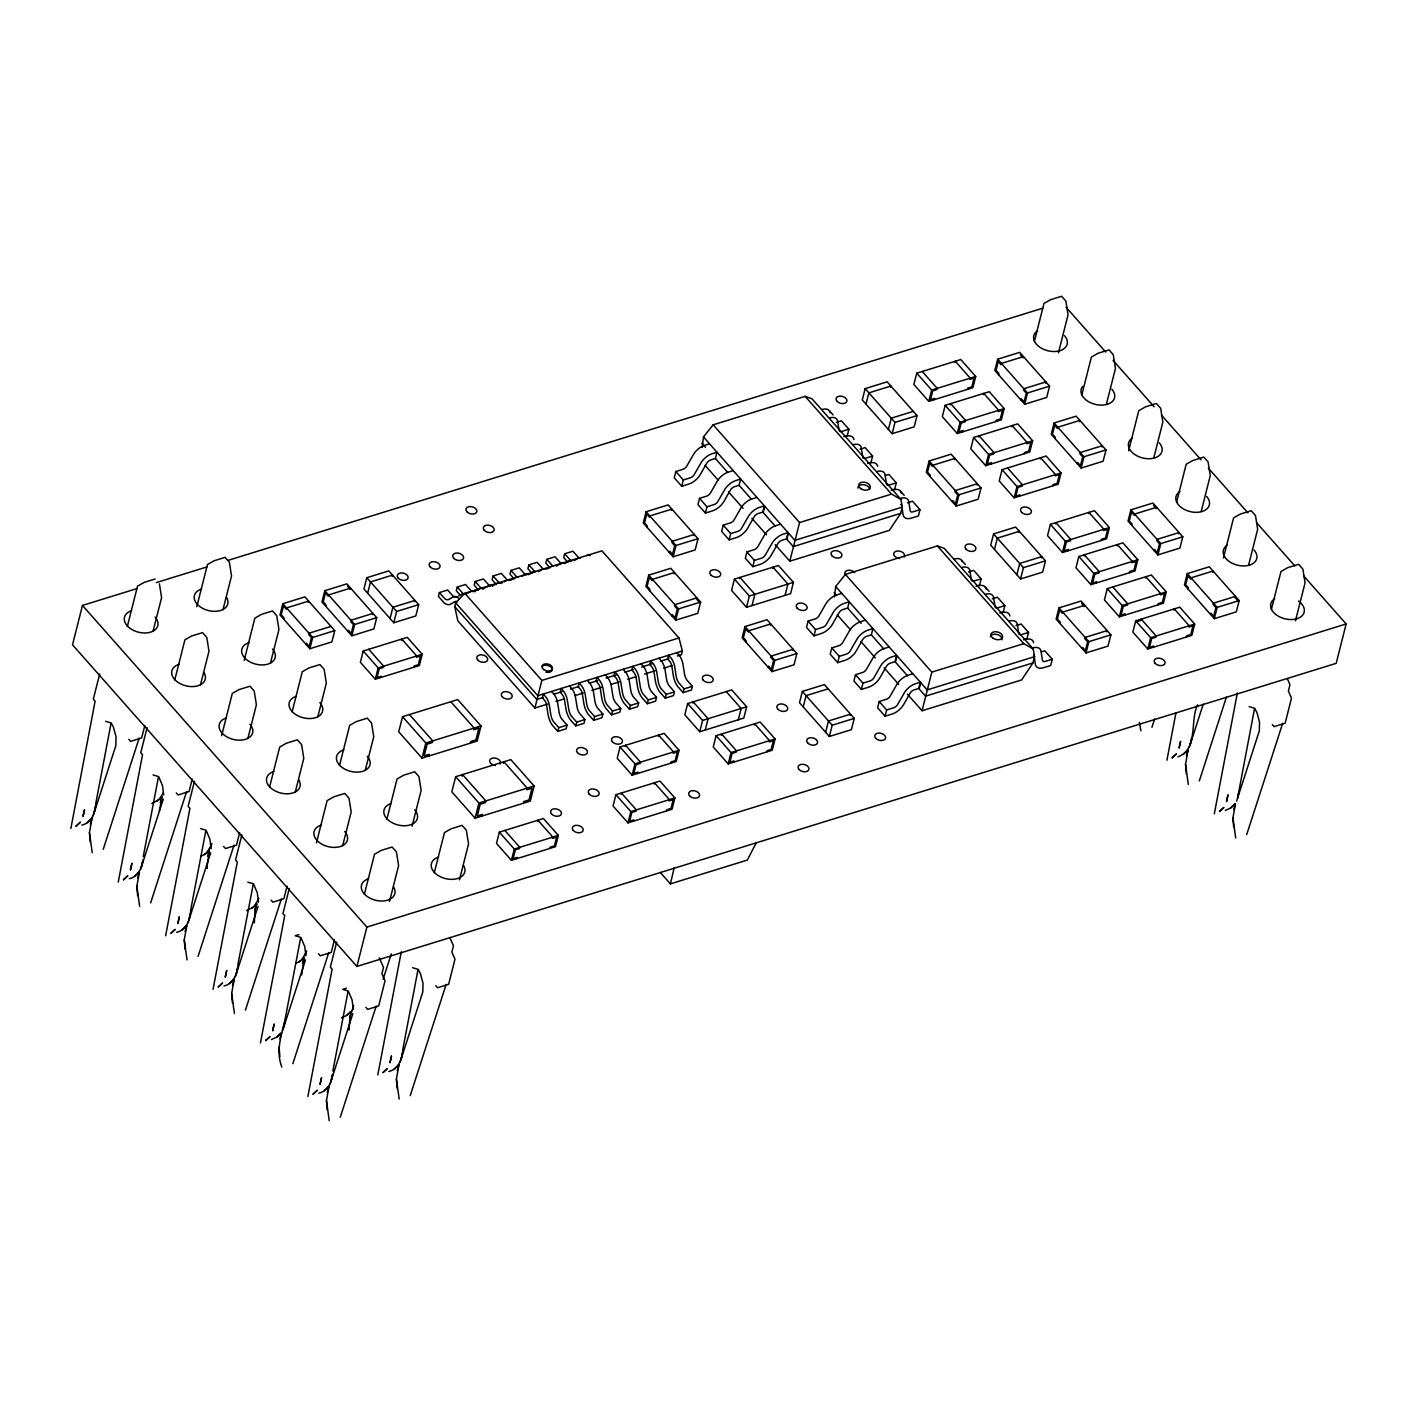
<?xml version="1.0" encoding="UTF-8"?>
<svg xmlns="http://www.w3.org/2000/svg" width="1417" height="1417" viewBox="0 0 1417 1417"><rect width="100%" height="100%" fill="white"/><g stroke="black" fill="none" stroke-linecap="round" stroke-linejoin="round"><path stroke-width="1.5" d="M92.229 852.697L89.448 832.665L92.016 818.264L90.281 824.322M81.867 825.101C91.875 822.87 95.4 812.083 95.86 802.996L110.898 724.069M139.628 906.295L136.864 886.263L139.433 871.88L137.679 877.938M159.412 811.002L161.981 796.62L160.227 802.677M187.026 959.911L184.263 939.878L186.831 925.478L185.078 931.536M176.664 932.315C186.69 930.083 190.197 919.296 190.657 910.21L205.713 831.265M206.917 867.682L209.379 850.218L207.626 856.275M234.425 1013.509L231.662 993.476L234.23 979.094L232.494 985.152M224.063 985.931C234.088 983.681 237.595 972.912 238.056 963.808L253.112 884.881M255.025 909.891L256.778 903.833L255.025 909.891L254.369 922.821M281.824 1067.125C275.359 1050.245 281.965 1033.755 285.455 1017.424L300.51 938.479M302.441 963.489L304.177 957.431L301.715 974.896M329.24 1120.723L326.459 1100.69L329.027 1086.308L327.292 1092.365M349.167 1030.035L349.84 1017.105L353.665 1005.556M399.187 1099.078L396.406 1079.046L398.974 1064.645L397.238 1070.703M388.825 1071.482C398.832 1069.25 402.339 1058.464 402.818 1049.377L417.856 970.45M1188.296 784.38L1185.533 764.348L1188.101 749.965L1186.348 756.023M1177.934 756.802C1198.516 749.575 1189.819 719.783 1197.631 704.816M1235.695 837.996L1232.932 817.963L1235.5 803.563L1233.764 809.621M1238.989 791.66L1237.572 798.09L1254.382 709.368M70.85 828.52L95.116 701.149L93.327 699.13L99.686 674.049M118.249 882.118L142.532 754.765L140.744 752.746L147.085 727.665M143.259 856.612L158.297 777.667M165.647 935.734L189.931 808.363L188.142 806.344L194.483 781.263M213.046 989.332L237.33 861.979L235.541 859.96L241.882 834.879M260.462 1042.947L284.728 915.577L282.939 913.558L289.281 888.477M307.861 1096.545L332.127 969.193L330.338 967.156L336.679 942.092M332.871 1071.022L347.909 992.095M377.808 1074.901L401.259 951.852M1166.917 760.203L1175.968 712.716M1214.316 813.819L1237.36 692.931M94.107 812.791L95.524 806.362M141.505 866.389L142.922 859.96C142.001 868.054 137.998 876.786 129.266 878.717M188.904 919.987L190.321 913.575M236.302 973.603L237.719 967.173M283.719 1027.201L285.136 1020.789M331.117 1080.817L332.534 1074.387C331.613 1082.482 327.593 1091.214 318.878 1093.145M401.064 1059.172L402.481 1052.742M1190.174 744.474L1191.591 738.044M534.882 708.004L541.861 680.426L464.794 593.28L455.689 602.845L454.733 606.618L457.815 620.859L534.882 708.004L547.529 704.09M756.164 842.956L747.308 860.084L670.4 883.871L674.262 867.505M713.158 424.817L805.122 396.353L811.994 398.779L900.911 499.351L902.292 507.091L900.698 513.361L889.362 530.365L789.8 561.185L799.578 522.554L713.158 424.817L703.452 436.914L702.23 447.311M845.418 574.399L937.381 545.935L944.253 548.344L1033.17 648.915L1034.552 656.656L1032.958 662.926L1021.622 679.947L922.06 710.749L931.837 672.119L845.418 574.399L835.693 586.496L834.471 596.876M137.343 588.462L82.469 605.449L72.515 644.806L356.907 966.447L1336.196 663.333L1346.15 623.958L1303.64 575.887M127.371 626.314L137.502 586.213L144.127 582.422L155.144 579.004M153.036 631.344L161.591 597.584L159.395 583.822M144.853 725.398L141.665 737.938L130.665 741.339L128.858 739.32M174.769 679.912L184.901 639.829L191.543 636.02L202.56 632.62L206.793 637.42L208.99 651.182L200.452 684.942M196.786 606.759L207.449 564.568L214.091 560.778L225.09 557.359L229.341 562.159L231.538 575.922L223 609.682M192.251 778.996L189.081 791.536L178.064 794.955L176.275 792.918M221.637 735.636L232.317 693.427L238.942 689.636L249.959 686.218L254.21 691.035L256.388 704.798L247.851 738.558M244.185 660.375L254.865 618.166L261.49 614.376L272.507 610.975L276.758 615.775L278.936 629.538L270.399 663.298M282.851 603.695L279.999 614.978L309.845 648.738L331.879 641.919L334.731 630.636L304.885 596.876L282.851 603.695L312.714 637.455L309.845 648.738M283.719 619.194L284.038 617.936L281.239 614.783L283.471 605.998L286.269 609.168L286.588 607.911L308.605 601.091L308.286 602.349M239.65 832.611L236.48 845.152L225.462 848.553L223.673 846.534M269.567 787.126L279.716 747.042L286.34 743.234L297.357 739.833L301.608 744.633L303.787 758.396L295.25 792.156M306.125 644.522L306.444 643.265L309.243 646.435L311.457 637.65L308.658 634.497L308.977 633.24L331.011 626.42M292.115 711.865L302.264 671.782L308.888 667.974L319.905 664.573L324.156 669.373L326.335 683.136L317.798 716.896M324.812 590.694L321.96 601.977L351.823 635.755L373.858 628.935L376.709 617.653L346.846 583.875L324.812 590.694L354.675 624.472L351.823 635.755M325.697 606.21L326.016 604.953L323.218 601.782L325.432 593.014L328.23 596.167L328.549 594.927L350.584 588.108L350.265 589.348L347.466 586.195M348.086 631.539L348.405 630.282L351.203 633.434L353.418 624.667L350.619 621.496L350.938 620.239L372.972 613.419L372.653 614.677M287.049 886.21L283.878 898.75L272.861 902.168L271.072 900.132M366.79 577.711L363.939 588.994L393.784 622.754L415.819 615.934L418.67 604.652L388.825 570.892L366.79 577.711L396.636 611.471L393.784 622.754M367.658 593.209L370.51 581.926L392.544 575.107L392.226 576.365M363.23 651.005L360.379 662.288L375.31 679.186L419.379 665.547L422.231 654.264L407.299 637.367L363.23 651.005L378.162 667.903L375.31 679.186M316.434 842.849L327.114 800.64L333.739 796.85L344.756 793.431L349.007 798.249L351.186 812.012L342.648 845.772M339.513 765.481L349.662 725.38L356.287 721.59L367.304 718.171L371.555 722.989L373.734 736.751L365.196 770.511M390.065 618.538L392.916 607.255L414.951 600.436L414.632 601.694M380.819 677.468L381.138 676.228L377.011 677.503L379.225 668.718L383.352 667.442L383.67 666.185L368.739 649.305M401.472 640.325L401.79 639.085L416.722 655.965L416.403 657.222L420.53 655.929L418.316 664.715L414.189 665.99L413.87 667.248M334.447 939.825L331.277 952.366L320.26 955.767L318.471 953.747M402.552 716.683L398.726 731.792L422.018 758.13L477.192 741.056L481.018 725.929L457.744 699.591L402.552 716.683L425.844 743.022L422.018 758.13M457.142 596.823L456.788 597.018A9.6 5.03 72.8 0 1 453.139 596.203L447.613 590.021L439.359 592.589L438.402 596.344L443.999 602.668A14.684 7.705 72.8 0 0 450.641 604.138L454.946 601.605A6.323 3.312 72.8 0 1 456.894 601.623M364.364 894.34L374.513 854.238L381.138 850.448L392.155 847.047L396.406 851.847L398.584 865.61L389.516 901.478M386.912 819.079L397.061 778.996L403.686 775.188L414.703 771.787L418.954 776.587L421.132 790.349L412.064 826.217M356.907 966.447L366.879 927.09L82.469 605.449M472.941 591.615A9.6 5.03 72.8 0 1 471.046 590.676L465.52 584.477L457.266 587.045L456.309 590.8L460.507 595.547M428.908 756.005L429.333 754.322L424.161 755.916L427.137 744.155L432.309 742.561L432.734 740.878L409.442 714.54M490.477 585.965A9.6 5.03 72.8 0 1 488.936 585.132L483.427 578.951L475.156 581.501L474.199 585.256L478.397 590.003M507.995 580.279A9.6 5.03 72.8 0 1 506.843 579.588L501.317 573.407L493.063 575.957L492.106 579.712L496.304 584.477M455.654 776.711L451.828 791.837L475.102 818.176L530.295 801.101L534.12 785.974L510.828 759.636L455.654 776.711L478.928 803.049L475.102 818.176M434.31 872.695L444.46 832.594L451.084 828.803L462.101 825.385L466.352 830.203L468.549 843.965L459.462 879.833M526.274 574.877A9.6 5.03 72.8 0 1 524.751 574.044L519.224 567.863L510.952 570.413L510.014 574.186L514.212 578.933M462.119 776.268L462.544 774.585L485.836 800.924L485.411 802.607L480.239 804.201L477.263 815.962L482.435 814.368L482.01 816.05M470.302 743.181L470.727 741.516L475.899 739.904L478.875 728.143L473.703 729.755L474.128 728.072L450.836 701.734M543.402 569.014A9.6 5.03 72.8 0 1 542.64 568.5L537.114 562.319L528.86 564.887L527.903 568.642L532.101 573.389M561.699 563.647A9.6 5.03 72.8 0 1 560.547 562.956L555.021 556.775L546.767 559.343L545.811 563.098L550.009 567.845M503.513 763.444L503.938 761.779L527.213 788.118L526.787 789.8L531.977 788.189L529.002 799.95L523.812 801.561L523.387 803.226M580.35 558.369A9.6 5.03 72.8 0 1 578.437 557.43L572.929 551.248L564.657 553.799L563.7 557.554L567.898 562.301M499.351 832.151L496.499 843.434L511.431 860.332L555.482 846.693L558.351 835.392L543.419 818.512L499.351 832.151L514.282 849.031L511.431 860.332M516.939 858.613L517.258 857.374L513.113 858.649L515.345 849.863L519.472 848.588L519.791 847.331L504.859 830.451M557.837 731.42L558.794 727.647L553.303 721.377A9.6 5.03 72.8 0 1 550.947 715.39L549.282 704.904A11.407 5.987 72.8 0 0 545.687 696.721L543.313 694.011L542.357 697.766L544.217 699.874A6.323 3.312 72.8 0 1 546.59 705.241L547.989 714.203A14.684 7.705 72.8 0 0 552.24 725.079L557.837 731.42L566.109 728.852L567.048 725.097L561.557 718.809A9.6 5.03 72.8 0 1 559.219 712.84L557.554 702.336A11.407 5.987 72.8 0 0 553.941 694.171L551.567 691.461M537.592 821.47L537.911 820.23L552.843 837.11L552.524 838.368L556.651 837.075L554.437 845.86L550.292 847.136L549.973 848.393M575.745 725.876L576.701 722.121L571.193 715.833A9.6 5.03 72.8 0 1 568.855 709.846L567.19 699.36A11.407 5.987 72.8 0 0 563.576 691.195L561.203 688.467L560.246 692.24L562.124 694.348A6.323 3.312 72.8 0 1 564.497 699.715L565.879 708.659A14.684 7.705 72.8 0 0 570.148 719.535L575.745 725.876L583.999 723.325L584.955 719.553L579.464 713.282A9.6 5.03 72.8 0 1 577.109 707.296L575.444 696.81A11.407 5.987 72.8 0 0 571.848 688.627L569.475 685.917M646.117 511.732L643.265 523.015L673.128 556.775L695.162 549.955L698.014 538.673L668.151 504.913L646.117 511.732L675.98 545.492L673.128 556.775M593.634 720.332L594.591 716.577L589.1 710.289A9.6 5.03 72.8 0 1 586.762 704.32L585.097 693.816A11.407 5.987 72.8 0 0 581.484 685.651L579.11 682.923L578.154 686.696L580.014 688.804A6.323 3.312 72.8 0 1 582.387 694.171L583.786 703.133A14.684 7.705 72.8 0 0 588.037 714.009L593.634 720.332L601.906 717.781L602.863 714.009L597.354 707.738A9.6 5.03 72.8 0 1 595.016 701.752L593.351 691.266A11.407 5.987 72.8 0 0 589.738 683.083L587.364 680.373M647.002 527.23L647.321 525.973L644.522 522.82L646.737 514.034L649.535 517.205L649.854 515.947L671.888 509.128L671.569 510.386M611.542 714.788L612.498 711.033L606.99 704.745A9.6 5.03 72.8 0 1 604.652 698.776L602.987 688.272A11.407 5.987 72.8 0 0 599.373 680.107L597 677.397L596.061 681.152L597.921 683.26A6.323 3.312 72.8 0 1 600.294 688.627L601.676 697.589A14.684 7.705 72.8 0 0 605.945 708.465L611.542 714.788L619.796 712.237L620.752 708.482L615.261 702.194A9.6 5.03 72.8 0 1 612.923 696.208L611.258 685.722A11.407 5.987 72.8 0 0 607.645 677.556L605.272 674.829M648.72 575.125L645.869 586.408L675.714 620.168L697.749 613.348L700.6 602.066L670.755 568.306L648.72 575.125L678.584 608.885L675.714 620.168M709.51 443.787L703.788 445.593A12.983 7.209 -41.5 0 0 693.94 453.688L686.59 466.459A4.464 2.48 -41.5 0 1 683.207 469.222L675.838 471.542L674.244 477.812L681.719 486.244L688.715 484.083A12.93 7.174 -41.5 0 0 700.228 474.642L706.729 463.217A4.499 2.497 -41.5 0 1 710.749 459.923L715.39 458.488L716.967 452.218L711.245 454.025A12.983 7.209 -41.5 0 0 701.397 462.119L694.047 474.908A4.464 2.48 -41.5 0 1 690.664 477.671L683.295 479.973L681.719 486.244M649.588 590.623L649.907 589.366L647.108 586.213L649.34 577.428L652.139 580.598L652.44 579.34L674.474 572.521L674.155 573.779M629.449 709.244L630.388 705.489L624.897 699.201A9.6 5.03 72.8 0 1 622.559 693.232L620.894 682.728A11.407 5.987 72.8 0 0 617.281 674.563L614.907 671.853L613.951 675.608L615.828 677.716A6.323 3.312 72.8 0 1 618.184 683.083L619.583 692.045A14.684 7.705 72.8 0 0 623.852 702.921L629.449 709.244L637.703 706.693L638.66 702.938L633.151 696.65A9.6 5.03 72.8 0 1 630.813 690.681L629.148 680.178A11.407 5.987 72.8 0 0 625.535 672.012L623.161 669.285M620.061 747.007L617.21 758.29L632.124 775.17L676.192 761.531L679.044 750.248L664.112 733.368L620.061 747.007L634.993 763.887L632.124 775.17M669.391 552.559L669.71 551.302L672.508 554.472L674.722 545.704L671.924 542.534L672.243 541.276L694.277 534.457L693.958 535.715M625.251 746.546L625.57 745.289L640.502 762.169L640.183 763.426L636.038 764.702L633.824 773.487L637.951 772.212L637.632 773.469M615.917 794.707L613.047 805.99L627.979 822.87L672.048 809.231L674.899 797.948L659.968 781.068L615.917 794.707L630.831 811.587L627.979 822.87M621.107 794.264L621.408 793.006L636.339 809.886L636.02 811.144L631.893 812.419L629.679 821.187L633.806 819.912L633.488 821.169M647.339 703.718L648.295 699.945L642.804 693.675A9.6 5.03 72.8 0 1 640.449 687.688L638.784 677.202A11.407 5.987 72.8 0 0 635.188 669.019L632.797 666.309L631.858 670.064L633.718 672.172A6.323 3.312 72.8 0 1 636.091 677.539L637.491 686.501A14.684 7.705 72.8 0 0 641.742 697.377L647.339 703.718L655.61 701.149L656.549 697.394L651.058 691.106A9.6 5.03 72.8 0 1 648.72 685.137L647.055 674.634A11.407 5.987 72.8 0 0 643.442 666.468L641.069 663.758M733.209 470.586L727.488 472.392A12.983 7.209 -41.5 0 0 717.64 480.487L710.289 493.275A4.464 2.48 -41.5 0 1 706.906 496.039L699.537 498.341L697.943 504.611L705.418 513.043L712.414 510.882A12.93 7.174 -41.5 0 0 723.928 501.441L730.446 490.034A4.499 2.497 -41.5 0 1 734.449 486.722L739.089 485.287L740.666 479.017L734.945 480.841A12.983 7.209 -41.5 0 0 725.097 488.918L717.746 501.707A4.464 2.48 -41.5 0 1 714.381 504.47L706.994 506.79L705.418 513.043M671.995 615.952L672.296 614.695L675.112 617.865L677.326 609.08L674.527 605.927L674.846 604.669L696.881 597.85L696.562 599.108L699.36 602.26M665.246 698.174L666.203 694.401L660.694 688.131A9.6 5.03 72.8 0 1 658.356 682.144L656.691 671.658A11.407 5.987 72.8 0 0 653.078 663.493L650.704 660.765L649.748 664.52L651.625 666.645A6.323 3.312 72.8 0 1 653.999 672.012L655.38 680.957A14.684 7.705 72.8 0 0 659.649 691.833L665.246 698.174L673.5 695.605L674.457 691.85L668.966 685.562A9.6 5.03 72.8 0 1 666.61 679.593L664.945 669.09A11.407 5.987 72.8 0 0 661.349 660.924L658.976 658.214M658.303 736.326L658.604 735.069L673.536 751.949L673.217 753.206L677.361 751.931L675.13 760.699L671.003 761.974L670.684 763.232M464.794 593.28L601.924 550.823L678.973 637.969L682.374 650.97L681.418 654.725L677.237 656.018M654.14 784.026L654.459 782.769L669.391 799.649L669.072 800.906L673.199 799.631L670.985 808.416L666.858 809.692L666.539 810.949M756.908 497.385L751.187 499.191A12.983 7.209 -41.5 0 0 741.339 507.286L733.988 520.074A4.464 2.48 -41.5 0 1 730.605 522.838L723.237 525.14L721.643 531.41L729.117 539.859L736.114 537.681A12.93 7.174 -41.5 0 0 747.627 528.258L754.145 516.833A4.499 2.497 -41.5 0 1 758.148 513.539L762.789 512.104L764.383 505.834L758.644 507.64A12.983 7.209 -41.5 0 0 748.796 515.735L741.445 528.523A4.464 2.48 -41.5 0 1 738.08 531.286L730.694 533.589L729.117 539.859M683.136 692.63L684.092 688.875L678.601 682.587A9.6 5.03 72.8 0 1 676.246 676.617L674.598 666.114A11.407 5.987 72.8 0 0 670.985 657.949L668.611 655.221L667.655 658.994L669.515 661.101A6.323 3.312 72.8 0 1 671.888 666.468L673.288 675.431A14.684 7.705 72.8 0 0 677.539 686.306L683.136 692.63L691.407 690.079L692.364 686.306L686.855 680.036A9.6 5.03 72.8 0 1 684.517 674.049L682.852 663.563A11.407 5.987 72.8 0 0 679.239 655.38L676.865 652.67M687.67 703.54L684.818 714.823L699.75 731.721L743.801 718.082L746.653 706.782L731.721 689.902L687.67 703.54L702.602 720.421L699.75 731.721M692.86 703.098L693.179 701.84L708.11 718.72L705.259 730.003M734.431 579.128L731.579 590.411L746.511 607.291L790.58 593.652L793.431 582.369L778.5 565.489L734.431 579.128L749.363 596.008L746.511 607.291M739.621 578.667L739.94 577.41L754.871 594.308L752.02 605.59M780.608 524.184L774.886 526.008A12.983 7.209 -41.5 0 0 765.038 534.085L757.688 546.873A4.464 2.48 -41.5 0 1 754.305 549.637L746.936 551.939L745.342 558.209L752.817 566.658L759.813 564.497A12.93 7.174 -41.5 0 0 771.326 555.057L777.844 543.632A4.499 2.497 -41.5 0 1 781.847 540.338L786.488 538.903L788.082 532.633L782.343 534.439A12.983 7.209 -41.5 0 0 772.495 542.534L765.145 555.322A4.464 2.48 -41.5 0 1 761.779 558.085L754.393 560.388L752.817 566.658M764.755 506.241L763.161 512.511L775.347 526.292M716.116 735.706L713.247 746.989L728.179 763.869L772.247 750.231L775.099 738.948L760.167 722.068L716.116 735.706L731.03 752.586L728.179 763.869M744.988 626.562L742.136 637.845L771.999 671.605L794.016 664.786L796.885 653.503L767.022 619.743L744.988 626.562L774.851 660.322L771.999 671.605M721.306 735.264L721.625 734.006L736.539 750.886L736.22 752.144L732.093 753.419L729.879 762.204L734.006 760.911L733.687 762.169M745.873 642.06L746.174 640.803L743.376 637.632L745.608 628.865L748.406 632.035L748.725 630.778L770.759 623.958L770.441 625.216M772.672 568.447L772.991 567.19L787.923 584.07L785.071 595.353M738.292 719.783L741.144 708.5L726.23 691.602M788.454 533.058L786.86 539.328L793.307 546.608L900.698 513.361M768.262 667.389L768.581 666.132L771.379 669.302L773.593 660.517L770.795 657.364L771.114 656.106L793.148 649.287L792.829 650.545M754.34 725.026L754.659 723.768L769.59 740.666L769.272 741.906L773.399 740.63L771.185 749.416L767.058 750.691L766.739 751.949M836.331 422.39L841.432 420.814L848.907 429.262L847.313 435.533L843.823 436.613M865.132 388.648L862.28 399.931L892.143 433.691L914.178 426.871L917.029 415.588L887.166 381.828L865.132 388.648L894.995 422.408L892.143 433.691M841.769 593.351L836.03 595.158A12.983 7.209 -41.5 0 0 826.182 603.252L818.831 616.041A4.464 2.48 -41.5 0 1 815.466 618.804L808.097 621.107L806.503 627.377L813.978 635.826L820.957 633.647A12.93 7.174 -41.5 0 0 832.487 624.224L838.988 612.799A4.499 2.497 -41.5 0 1 843.009 609.487L847.649 608.052L849.226 601.8L843.505 603.607A12.983 7.209 -41.5 0 0 833.657 611.701L826.306 624.472A4.464 2.48 -41.5 0 1 822.923 627.235L815.554 629.555L813.978 635.826M866.017 404.146L868.869 392.863L890.903 386.044L890.585 387.302M802.359 691.425L799.507 702.708L829.352 736.486L851.387 729.666L854.238 718.384L824.393 684.606L802.359 691.425L832.222 725.203L829.352 736.486M803.226 706.941L806.078 695.658L828.113 688.839M860.03 449.207L865.132 447.613L872.606 456.061L871.012 462.332L867.523 463.412M865.468 620.15L859.747 621.957A12.983 7.209 -41.5 0 0 849.881 630.051L842.53 642.84A4.464 2.48 -41.5 0 1 839.165 645.603L831.797 647.906L830.203 654.176L837.677 662.625L844.674 660.464A12.93 7.174 -41.5 0 0 856.187 651.023L862.687 639.598A4.499 2.497 -41.5 0 1 866.708 636.304L871.349 634.869L872.925 628.599L867.204 630.406A12.983 7.209 -41.5 0 0 857.356 638.5L850.005 651.289A4.464 2.48 -41.5 0 1 846.622 654.052L839.254 656.354L837.677 662.625M888.406 429.475L891.258 418.192L913.292 411.373M825.633 732.27L828.484 720.987L850.519 714.168L850.2 715.408M916.746 373.185L913.876 384.468L928.808 401.348L972.877 387.709L975.728 376.426L960.797 359.546L916.746 373.185L931.678 390.065L928.808 401.348M885.43 475.474L888.849 474.412L896.306 482.86L894.712 489.131L891.222 490.211M889.168 646.949L883.446 648.773A12.983 7.209 -41.5 0 0 873.598 656.85L866.248 669.639A4.464 2.48 -41.5 0 1 862.864 672.402L855.496 674.722L853.902 680.975L861.377 689.424L868.373 687.263A12.93 7.174 -41.5 0 0 879.886 677.822L886.387 666.397A4.499 2.497 -41.5 0 1 890.407 663.103L895.048 661.668L896.624 655.398L890.903 657.205A12.983 7.209 -41.5 0 0 881.055 665.299L873.704 678.088A4.464 2.48 -41.5 0 1 870.321 680.851L862.953 683.153L861.377 689.424M934.317 399.647L934.635 398.39L930.508 399.665L932.723 390.897L936.867 389.604L937.168 388.364L922.254 371.467M929.127 461.003L926.275 472.286L956.138 506.064L978.155 499.245L981.025 487.962L951.161 454.184L929.127 461.003L958.99 494.781L956.138 506.064M954.969 362.504L955.288 361.246L970.22 378.126L969.901 379.384L974.046 378.109L971.814 386.876L967.687 388.152L967.368 389.409M945.174 405.351L942.323 416.633L957.254 433.513L1001.323 419.875L1004.175 408.592L989.243 391.712L945.174 405.351L960.106 422.231L957.254 433.513M907.429 502.805L912.548 501.228L920.005 509.659L918.429 515.93L911.432 518.108A12.93 7.174 -41.5 0 1 903.125 514.796L902.044 507.605M930.013 476.519L930.314 475.262L927.515 472.091L929.747 463.324L932.545 466.476L932.864 465.237L954.899 458.417L954.58 459.657M950.364 404.89L950.683 403.632L965.615 420.53L965.296 421.77L961.169 423.063L958.955 431.831L963.082 430.555L962.763 431.813M912.867 673.766L907.146 675.572A12.983 7.209 -41.5 0 0 897.298 683.667L889.947 696.456A4.464 2.48 -41.5 0 1 886.564 699.219L879.195 701.521L877.601 707.792L885.076 716.223L892.072 714.062A12.93 7.174 -41.5 0 0 903.585 704.621L910.104 693.196A4.499 2.497 -41.5 0 1 914.107 689.902L918.747 688.467L920.324 682.197L914.603 684.021A12.983 7.209 -41.5 0 0 904.755 692.098L897.404 704.887A4.464 2.48 -41.5 0 1 894.038 707.65L886.652 709.952L885.076 716.223M896.996 655.823L895.42 662.093L907.588 675.856M952.401 501.848L952.72 500.591L955.519 503.761L957.733 494.976L954.934 491.805L955.253 490.565L977.287 483.746L976.968 484.986M983.416 394.67L983.735 393.412L998.666 410.292L998.347 411.55L1002.474 410.275L1000.26 419.042L996.133 420.318L995.814 421.575M973.621 437.499L970.769 448.799L985.701 465.679L1029.752 452.041L1032.621 440.758L1017.689 423.86L973.621 437.499L988.552 454.396L985.701 465.679M997.674 359.192L994.823 370.492L1024.686 404.252L1046.72 397.433L1049.572 386.15L1019.709 352.372L997.674 359.192L1027.538 392.97L1024.686 404.252M978.81 437.056L979.129 435.798L994.061 452.678L993.742 453.936L989.615 455.211L987.383 463.997L991.528 462.721L991.209 463.979M998.56 374.708L998.879 373.45L996.08 370.28L998.294 361.512L1001.093 364.683L1001.412 363.425L1023.446 356.606L1023.127 357.863L1020.329 354.693M920.713 682.622L919.119 688.892L925.549 696.172L1032.958 662.926M1011.862 426.818L1012.181 425.578L1027.112 442.458L1026.794 443.716L1030.921 442.441L1028.689 451.208L1024.562 452.484L1024.243 453.741M1034.357 341.462L1043.975 303.486L1050.599 299.678L1061.616 296.277L1065.867 301.077L1068.046 314.84L1058.446 352.833M1002.067 469.665L999.215 480.948L1014.129 497.845L1058.198 484.207L1061.05 472.924L1046.118 456.026L1002.067 469.665L1016.999 486.562L1014.129 497.845M1020.948 400.037L1021.267 398.779L1024.066 401.95L1026.298 393.164L1023.499 389.994L1023.8 388.754L1045.835 381.935L1045.516 383.175M968.59 571.972L973.692 570.378L981.166 578.827L979.572 585.097L976.083 586.177M993.583 533.908L990.731 545.191L1020.594 578.951L1042.629 572.131L1045.48 560.849L1015.617 527.089L993.583 533.908L1023.446 567.668L1020.594 578.951M994.468 549.406L997.32 538.123L1019.354 531.304L1019.036 532.562M1019.638 496.127L1019.957 494.887L1015.83 496.163L1018.044 487.377L1022.188 486.102L1022.507 484.844L1007.576 467.964M1040.291 458.984L1040.609 457.744L1055.541 474.624L1055.222 475.882L1059.367 474.589L1057.135 483.374L1053.008 484.649L1052.689 485.907M992.29 598.771L997.391 597.195L1004.866 605.626L1003.271 611.896L999.782 612.976M1054.089 422.992L1051.237 434.293L1081.1 468.053L1103.134 461.233L1105.986 449.951L1076.123 416.173L1054.089 422.992L1083.952 456.77L1081.1 468.053M1016.857 574.735L1019.709 563.452L1041.743 556.633L1041.424 557.891M1054.974 438.508L1055.293 437.251L1052.494 434.08L1054.709 425.313L1057.507 428.483L1057.826 427.225L1079.86 420.406L1079.541 421.664M1081.773 395.06L1091.373 357.084L1097.998 353.294L1109.015 349.875L1113.266 354.693L1115.462 368.455L1106.376 404.323M1050.404 524.325L1047.535 535.626L1062.467 552.506L1106.535 538.867L1109.387 527.585L1094.455 510.687L1050.404 524.325L1065.318 541.223L1062.467 552.506M1055.594 523.883L1055.913 522.625L1070.827 539.505L1070.508 540.763L1066.381 542.038L1064.167 550.823L1068.294 549.548L1067.975 550.788M1015.989 625.57L1021.09 623.994L1028.565 632.425L1026.971 638.695L1023.481 639.793M1077.363 463.837L1077.682 462.58L1080.48 465.75L1082.712 456.965L1079.913 453.794L1080.215 452.554L1102.249 445.735L1101.93 446.975M1058.995 607.875L1056.143 619.158L1086.007 652.936L1108.023 646.117L1110.893 634.834L1081.029 601.056L1058.995 607.875L1088.858 641.653L1086.007 652.936M1059.881 623.391L1060.182 622.134L1057.383 618.963L1059.615 610.196L1062.413 613.348L1062.732 612.109L1084.767 605.289M1088.628 513.645L1088.947 512.405L1103.878 529.285L1103.56 530.543L1107.687 529.25L1105.473 538.035L1101.346 539.31L1101.027 540.568M1041.389 651.855L1044.79 650.793L1052.264 659.242L1050.67 665.512L1043.674 667.673A12.93 7.174 -41.5 0 1 1035.384 664.36L1034.038 655.38A4.499 2.497 -41.5 0 0 1033.737 654.636M1078.833 556.491L1075.981 567.774L1090.913 584.672L1134.982 571.033L1137.833 559.75L1122.902 542.853L1078.833 556.491L1093.765 573.389L1090.913 584.672M1084.023 556.049L1084.342 554.791L1099.273 571.671L1098.954 572.929L1094.827 574.204L1092.613 582.989L1096.74 581.714L1096.421 582.954M1128.64 450.783L1138.772 410.7L1145.414 406.892L1156.414 403.491L1160.665 408.291L1162.861 422.053L1153.775 457.921M1082.269 648.703L1082.588 647.463L1085.387 650.616L1087.601 641.848L1084.802 638.677L1085.121 637.42L1107.155 630.6L1106.836 631.858M1117.074 545.811L1117.393 544.571L1132.325 561.451L1132.006 562.708L1136.133 561.415L1133.919 570.201L1129.774 571.476L1129.473 572.734M1107.279 588.657L1104.428 599.94L1119.359 616.838L1163.41 603.199L1166.262 591.899L1151.348 575.019L1107.279 588.657L1122.211 605.537L1119.359 616.838M1130.89 509.854L1128.038 521.137L1157.902 554.897L1179.918 548.078L1182.788 536.795L1152.924 503.035L1130.89 509.854L1160.753 543.614L1157.902 554.897M1131.776 525.353L1132.077 524.095L1129.278 520.925L1131.51 512.157L1134.308 515.327L1134.627 514.07L1156.662 507.251L1156.343 508.508L1153.544 505.338M1124.868 615.12L1125.169 613.862L1121.042 615.155L1123.274 606.37L1127.401 605.094L1127.719 603.837L1112.788 586.957M1145.521 577.977L1145.839 576.719L1160.753 593.617L1160.452 594.857L1164.579 593.581L1162.347 602.367L1158.22 603.642L1157.902 604.9M1135.726 620.823L1132.856 632.106L1147.788 648.986L1191.856 635.347L1194.708 624.065L1179.776 607.185L1135.726 620.823L1150.639 637.703L1147.788 648.986M1154.164 550.682L1154.483 549.424L1157.282 552.595L1159.496 543.809L1156.697 540.656L1157.016 539.399L1179.05 532.579L1178.731 533.837M1176.571 502.273L1186.171 464.298L1192.813 460.507L1203.83 457.089L1208.081 461.907L1210.26 475.669L1201.173 511.537M1153.296 647.286L1153.615 646.028L1149.488 647.321L1151.702 638.536L1155.847 637.26L1156.148 636.003L1141.234 619.123L1140.915 620.38L1136.771 621.656M1173.949 610.142L1174.268 608.885L1189.2 625.783L1188.881 627.023L1193.008 625.747L1190.794 634.533L1186.667 635.808L1186.348 637.065M1187.287 573.619L1184.435 584.92L1214.298 618.68L1236.315 611.861L1239.184 600.578L1209.321 566.8L1187.287 573.619L1217.15 607.397L1214.298 618.68M1188.154 589.135L1188.473 587.878L1185.675 584.707L1187.907 575.94L1190.705 579.11L1191.024 577.853L1213.058 571.033L1212.739 572.291M1223.438 557.997L1233.587 517.913L1240.212 514.105L1251.229 510.705L1255.48 515.505L1257.658 529.267L1248.59 565.135M1210.561 614.464L1210.88 613.207L1213.678 616.377L1215.892 607.592L1213.094 604.421L1213.413 603.181L1235.447 596.362L1235.128 597.602L1237.927 600.773M1271.368 609.487L1280.986 571.512L1287.61 567.721L1298.627 564.303L1302.878 569.12L1305.057 582.883L1295.457 620.859M279.893 1038.75L281.629 1032.692M349.84 1017.105L351.575 1011.047M93.168 815.82L115.875 745.537L116.052 736.787L113.466 727.293L111.288 723.024L105.673 721.324M103.246 849.279L139.203 738.009M140.566 869.418L163.274 799.153M150.645 902.895L186.601 791.607M210.513 847.773L211.841 843.629M187.965 923.034L210.672 852.751M198.043 956.493L234 845.223M235.364 976.632L258.071 906.366M245.442 1010.108L281.416 898.821M305.31 954.987L306.639 950.842M282.762 1030.248L305.47 959.964M292.841 1063.706L328.815 952.437M330.161 1083.846L352.868 1013.58M383.157 979.076L391.287 953.871M340.239 1117.322L376.214 1006.035M400.108 1062.201L422.815 991.935L423.01 983.168L420.406 973.674L418.245 969.405L412.613 967.705M410.204 1095.66L446.16 984.39M1151.915 727.364L1154.625 718.968M1189.235 747.503L1203.263 704.107M1199.313 780.98L1226.449 696.987M1236.634 801.119L1259.341 730.835L1259.536 722.085L1256.932 712.592L1254.771 708.323L1249.139 706.622M1246.712 834.578L1282.686 723.308M151.814 803.457L159.342 799.471L163.345 792.652M200.966 856.275L206.74 853.087L211.452 844.745M246.611 910.67L254.139 906.685L258.85 898.343M295.763 963.489L301.538 960.283L306.249 951.958M87.092 822.746L91.29 818.867M157.039 801.083L161.237 797.204M134.509 876.344L138.689 872.465M204.455 854.699L208.636 850.82M181.907 929.959L186.088 926.08M251.854 908.297L256.034 904.418M229.306 983.557L233.486 979.678M299.253 961.913L303.433 958.034M276.705 1037.173L280.885 1033.294L276.705 1037.173L271.462 1039.529M346.651 1015.511L350.831 1011.632L346.651 1015.511L341.426 1017.884M324.103 1090.771L328.283 1086.892M394.05 1069.127L398.23 1065.247M1183.177 754.429L1187.357 750.549M1230.576 808.044L1234.756 804.165L1230.576 808.044L1225.333 810.4M458.577 595.99L461.853 594.113A11.407 5.987 72.8 0 1 464.9 594.343M468.23 592.997L471.489 591.119A11.407 5.987 72.8 0 1 475.085 591.651M476.484 590.446L479.743 588.569A11.407 5.987 72.8 0 1 482.807 588.799M486.12 587.47L489.379 585.593A11.407 5.987 72.8 0 1 492.443 585.823M504.027 581.926L507.286 580.049A11.407 5.987 72.8 0 1 510.35 580.279M510.846 580.208L515.54 577.481A11.407 5.987 72.8 0 1 518.073 577.498A9.6 5.03 72.8 0 1 516.479 576.595L510.952 570.413M521.917 576.382L525.193 574.505A11.407 5.987 72.8 0 1 527.709 574.523M528.754 574.664L533.447 571.954A11.407 5.987 72.8 0 1 534.918 571.724M538.389 571.689L543.083 568.961A11.407 5.987 72.8 0 1 545.598 568.979M546.643 569.12L551.355 566.41A11.407 5.987 72.8 0 1 553.338 566.269M556.279 566.145L560.99 563.417A11.407 5.987 72.8 0 1 562.974 563.293M564.551 563.594L569.244 560.866A11.407 5.987 72.8 0 1 571.777 560.884A9.6 5.03 72.8 0 1 570.183 559.981L564.657 553.799M574.186 560.601L578.88 557.873A11.407 5.987 72.8 0 1 580.35 557.66M466.795 593.847L466.441 594.024A9.6 5.03 72.8 0 1 462.774 593.227L457.266 587.045M475.049 591.296L474.695 591.474A9.6 5.03 72.8 0 1 474.376 591.58M484.685 588.303L484.331 588.48A9.6 5.03 72.8 0 1 480.682 587.683L475.156 581.501M492.602 585.929L497.65 583.025A11.407 5.987 72.8 0 1 500.166 583.042M586.762 555.517L587.152 555.322A11.407 5.987 72.8 0 1 590.216 555.553M156.331 582.582L206.988 566.906M228.102 560.37L1042.753 308.197M931.678 390.065L975.728 376.426M848.907 429.262L841.539 431.512A4.464 2.48 -41.5 0 1 839.519 431.193M894.995 422.408L917.029 415.588M1027.538 392.97L1049.572 386.15M960.106 422.231L1004.175 408.592M872.606 456.061L865.238 458.311A4.464 2.48 -41.5 0 1 862.811 457.354L861.235 447.329A12.983 7.209 -41.5 0 0 854.15 444.477L853.264 444.708M312.714 637.455L334.731 630.636M354.675 624.472L376.709 617.653M396.636 611.471L418.67 604.652M675.98 545.492L698.014 538.673M896.306 482.86L888.955 485.11A4.464 2.48 -41.5 0 1 886.511 484.153L884.934 474.128A12.983 7.209 -41.5 0 0 877.849 471.276L876.964 471.524M988.552 454.396L1032.621 440.758M799.578 522.554L891.523 494.09L900.911 499.351M378.162 667.903L422.231 654.264M902.292 507.091L794.884 540.338L703.452 436.914M958.99 494.781L981.025 487.962M1083.952 456.77L1105.986 449.951M920.005 509.659L912.654 511.927A4.464 2.48 -41.5 0 1 910.21 510.952L908.634 500.927A12.983 7.209 -41.5 0 0 901.549 498.075L900.663 498.323M1016.999 486.562L1061.05 472.924M678.584 608.885L700.6 602.066M749.363 596.008L793.431 582.369M541.861 680.426L678.973 637.969M682.374 650.97L537.805 695.712L455.689 602.845M543.136 697.536L536.848 699.484L454.733 606.618M553.604 694.295L561.982 691.691M570.378 689.105L578.756 686.501M589.224 683.26L597.602 680.674M605.998 678.07L616.466 674.829M624.844 672.243L633.222 669.639M641.618 667.053L652.086 663.811M660.464 661.208L668.859 658.622M1065.318 541.223L1109.387 527.585M555.978 701.468L564.409 698.864M574.948 695.588L583.397 692.984M591.828 690.38L602.384 687.103M610.816 684.5L619.247 681.878M627.696 679.274L636.127 676.653M644.576 674.049L655.115 670.79M663.563 668.169L671.995 665.565M425.844 743.022L481.018 725.929M981.166 578.827L973.798 581.076A4.464 2.48 -41.5 0 1 971.371 580.12L969.795 570.095A12.983 7.209 -41.5 0 0 962.71 567.243L961.824 567.473M1023.446 567.668L1045.48 560.849M774.851 660.322L796.885 653.503M558.794 727.647L567.048 725.097M576.701 722.121L584.955 719.553M594.591 716.577L602.863 714.009M612.498 711.033L620.752 708.482M630.388 705.489L638.66 702.938M648.295 699.945L656.549 697.394M666.203 694.401L674.457 691.85M684.092 688.875L692.364 686.306M1160.753 543.614L1182.788 536.795M1093.765 573.389L1137.833 559.75M1004.866 605.626L997.497 607.875A4.464 2.48 -41.5 0 1 995.478 607.556M702.602 720.421L746.653 706.782M1028.565 632.425L1021.196 634.692A4.464 2.48 -41.5 0 1 1019.638 634.639M478.928 803.049L534.12 785.974M1122.211 605.537L1166.262 591.899M634.993 763.887L679.044 750.248M931.837 672.119L1023.783 643.655L1033.17 648.915M1034.552 656.656L927.143 689.902L835.693 586.496M731.03 752.586L775.099 738.948M1088.858 641.653L1110.893 634.834M832.222 725.203L854.238 718.384M1217.15 607.397L1239.184 600.578M1052.264 659.242L1044.896 661.491A4.464 2.48 -41.5 0 1 1042.469 660.517L1040.893 650.509A12.983 7.209 -41.5 0 0 1033.808 647.658L1032.922 647.888M1150.639 637.703L1194.708 624.065M630.831 811.587L674.899 797.948M514.282 849.031L558.351 835.392M298.934 934.618L295.267 935.751L300.9 937.452L304.69 946.397L305.93 955.82M366.879 927.09L1346.15 623.958M346.35 988.216L342.666 989.367L348.299 991.05L352.089 1000.012L353.329 1009.435M822.09 409.46L822.994 409.23A12.983 7.209 -41.5 0 1 830.079 412.081L830.22 412.737M829.565 417.909L830.451 417.678A12.983 7.209 -41.5 0 1 837.536 420.512L839.023 430.166M845.79 436.277L846.693 436.029A12.983 7.209 -41.5 0 1 853.778 438.88L853.92 439.536M869.489 463.076L870.392 462.828A12.983 7.209 -41.5 0 1 877.477 465.679L877.619 466.335M893.188 489.875L894.092 489.644A12.983 7.209 -41.5 0 1 901.177 492.496L901.318 493.151M954.349 559.042L955.253 558.794A12.983 7.209 -41.5 0 1 962.32 561.646M978.049 585.841L978.952 585.611A12.983 7.209 -41.5 0 1 986.019 588.445L986.179 589.118M985.523 594.29L986.409 594.042A12.983 7.209 -41.5 0 1 993.494 596.894L995.071 606.919M1001.748 612.64L1002.651 612.41A12.983 7.209 -41.5 0 1 1009.736 615.261L1009.878 615.917M1009.223 621.089L1010.108 620.841A12.983 7.209 -41.5 0 1 1017.193 623.693L1018.77 633.718A4.464 2.48 -41.5 0 0 1019.018 634.178M1025.447 639.457L1026.351 639.209A12.983 7.209 -41.5 0 1 1033.436 642.06L1033.578 642.716M153.071 774.94L158.686 776.622L162.477 785.585L163.734 795.008M200.47 828.538L206.103 830.238L209.875 839.183L211.133 848.606M247.869 882.153L253.501 883.836L257.292 892.799L258.532 902.222M459.267 598.966L458.807 598.488A11.407 5.987 72.8 0 0 453.582 596.663L448.534 599.568A9.6 5.03 72.8 0 1 444.885 598.771L439.359 592.589M1066.133 307.294L1105.721 352.071M1113.053 360.361L1154.093 406.768M1161.426 415.057L1201.014 459.834M1208.347 468.124L1247.934 512.883M1256.72 522.838L1294.837 565.932M1272.342 724.618L1274.131 726.638L1285.148 723.237L1291.489 698.156L1288.39 690.965L1289.984 684.677L1287.433 678.938M1081.649 603.376L1084.448 606.529M829.388 410.735L833.107 414.951M900.486 491.15L904.205 495.365M961.629 560.3L965.367 564.533M985.329 587.116L989.066 591.332M805.122 396.353L891.523 494.09M937.381 545.935L1023.783 643.655M701.858 443.184L705.489 447.311M715.39 458.488L727.559 472.268M739.089 485.287L751.541 499.386M834.117 592.767L836.544 595.494M847.649 608.052L861.182 623.356M871.349 634.869L883.801 648.951M705.152 465.431L718.277 480.292M728.497 491.858L743.093 508.366M751.86 518.268L766.455 534.776M775.205 544.677L789.8 561.185M837.394 615.013L850.537 629.874M860.757 641.423L875.352 657.931M884.119 667.832L898.715 684.34M907.465 694.241L922.06 710.749M675.838 471.542L683.295 479.973M699.537 498.341L706.994 506.79M723.237 525.14L730.694 533.589M746.936 551.939L754.393 560.388M808.097 621.107L815.554 629.555M831.797 647.906L839.254 656.354M855.496 674.722L862.953 683.153M879.195 701.521L886.652 709.952M546.767 559.343L552.276 565.525A9.6 5.03 72.8 0 0 553.427 566.215M528.86 564.887L534.386 571.069A9.6 5.03 72.8 0 0 535.537 571.76M493.063 575.957L498.589 582.139A9.6 5.03 72.8 0 0 500.484 583.078M660.251 872.394L670.4 883.871M435.816 985.701L437.605 987.72L448.622 984.319L454.981 959.238L451.881 952.047L453.458 945.759L450.057 938.107M365.869 1007.345L367.658 1009.382L378.676 1005.964L385.017 980.883L381.917 973.692L383.511 967.404L379.26 957.857M1139.321 722.369L1140.898 730.782M1232.932 817.963L1233.729 827.475M1185.533 764.348L1186.33 773.859M396.406 1079.046L397.203 1088.557M349.007 1025.43L349.326 1029.238M326.459 1100.69L327.256 1110.202M279.06 1047.092L279.858 1056.604M231.662 993.476L232.459 1002.988M206.811 864.618L207.13 868.426M184.263 939.878L185.06 949.39M136.864 886.263L137.662 895.774M89.448 832.665L90.245 842.176M495.472 765.481A5.579 3.613 14.2 0 1 489.627 760.592A5.579 3.613 14.2 0 1 496.588 758.432A5.579 3.613 14.2 0 1 500.024 764.064M899.565 558.457A5.579 3.613 14.2 0 1 893.72 553.586A5.579 3.613 14.2 0 1 900.681 551.426A5.579 3.613 14.2 0 1 904.117 557.058M845.719 575.408A5.579 3.613 14.2 0 1 847.171 570.52A5.579 3.613 14.2 0 1 854.805 572.592M1298.539 601.038A17.199 11.106 14.2 0 1 1300.257 617.227A17.199 11.106 14.2 0 1 1276.416 614.943A17.199 11.106 14.2 0 1 1274.698 598.753M1254.063 550.044A17.199 11.106 14.2 0 1 1250.733 564.692A17.199 11.106 14.2 0 1 1227.937 560.512A17.199 11.106 14.2 0 1 1227.299 545.138M1206.664 496.446A17.199 11.106 14.2 0 1 1203.334 511.076A17.199 11.106 14.2 0 1 1180.538 506.896A17.199 11.106 14.2 0 1 1179.9 491.54M1159.265 442.83A17.199 11.106 14.2 0 1 1155.935 457.478A17.199 11.106 14.2 0 1 1133.139 453.298A17.199 11.106 14.2 0 1 1132.502 437.924M1111.867 389.232A17.199 11.106 14.2 0 1 1099.078 405.014A17.199 11.106 14.2 0 1 1082.659 386.434M1064.45 335.616A17.199 11.106 14.2 0 1 1061.138 350.265A17.199 11.106 14.2 0 1 1038.342 346.085A17.199 11.106 14.2 0 1 1037.687 330.728M463.501 865.38A17.199 11.106 14.2 0 1 455.902 878.947A17.199 11.106 14.2 0 1 433.584 871.508A17.199 11.106 14.2 0 1 438.615 857.09M393.554 887.024A17.199 11.106 14.2 0 1 385.955 900.61A17.199 11.106 14.2 0 1 363.638 893.153A17.199 11.106 14.2 0 1 368.668 878.735M414.685 809.869A17.199 11.106 14.2 0 1 410.168 824.924A17.199 11.106 14.2 0 1 386.699 818.53A17.199 11.106 14.2 0 1 391.216 803.474M344.738 831.513A17.199 11.106 14.2 0 1 340.222 846.569A17.199 11.106 14.2 0 1 316.753 840.175A17.199 11.106 14.2 0 1 321.269 825.119M367.286 756.253A17.199 11.106 14.2 0 1 362.77 771.309A17.199 11.106 14.2 0 1 339.301 764.914A17.199 11.106 14.2 0 1 343.817 749.876M298.757 779.811A17.199 11.106 14.2 0 1 291.158 793.396A17.199 11.106 14.2 0 1 268.84 785.939A17.199 11.106 14.2 0 1 273.871 771.521M319.888 702.655A17.199 11.106 14.2 0 1 315.371 717.711A17.199 11.106 14.2 0 1 291.902 711.316A17.199 11.106 14.2 0 1 296.419 696.261M249.941 724.3A17.199 11.106 14.2 0 1 245.424 739.355A17.199 11.106 14.2 0 1 221.955 732.961A17.199 11.106 14.2 0 1 226.472 717.905M272.489 649.039A17.199 11.106 14.2 0 1 267.972 664.095A17.199 11.106 14.2 0 1 244.503 657.701A17.199 11.106 14.2 0 1 249.02 642.663M203.959 672.597A17.199 11.106 14.2 0 1 196.361 686.182A17.199 11.106 14.2 0 1 174.025 678.725A17.199 11.106 14.2 0 1 179.073 664.307M226.507 597.354A17.199 11.106 14.2 0 1 218.909 610.922A17.199 11.106 14.2 0 1 196.573 603.483A17.199 11.106 14.2 0 1 201.604 589.047M155.126 617.086A17.199 11.106 14.2 0 1 150.627 632.141A17.199 11.106 14.2 0 1 127.158 625.747A17.199 11.106 14.2 0 1 131.657 610.692M542.18 666.539A5.349 3.454 14.2 0 1 549.194 665.919A5.349 3.454 14.2 0 1 551.638 670.967M550.876 671.623A5.349 3.454 14.2 0 1 545.917 672.065M502.238 582.936A9.6 5.03 72.8 0 1 501.565 583.131M456.876 602.136A14.684 7.705 72.8 0 1 454.609 601.64M857.976 488.103A5.987 3.861 14.2 0 1 863.431 484.667A5.987 3.861 14.2 0 1 869.719 489.219M900.592 504.523A4.499 2.497 -41.5 0 1 901.478 505.072M990.324 636.658A5.987 3.861 14.2 0 1 997.214 634.533A5.987 3.861 14.2 0 1 1001.89 639.811M84.506 809.762L83.089 816.192L84.506 809.762M131.905 863.378L130.488 869.808L131.905 863.378M179.304 916.976L177.887 923.406L179.304 916.976M226.702 970.592L225.285 977.004L226.702 970.592M274.119 1024.19L272.702 1030.62L274.119 1024.19M321.517 1077.806L320.1 1084.218L321.517 1077.806M391.464 1056.143L390.047 1062.573L391.464 1056.143M1180.574 741.463L1179.157 747.893L1180.574 741.463M1227.972 795.061L1226.555 801.491L1227.972 795.061M80.273 822.267L76.075 826.146L80.273 822.267M127.672 875.883L123.492 879.762L127.672 875.883M175.07 929.481L170.89 933.36L175.07 929.481M222.469 983.097L218.289 986.976L222.469 983.097M269.868 1036.695L265.688 1040.574L269.868 1036.695M317.266 1090.311L313.086 1094.19L317.266 1090.311M387.231 1068.648L383.033 1072.527L387.231 1068.648M1176.34 753.968L1172.16 757.847L1176.34 753.968M1223.739 807.566L1219.559 811.445L1223.739 807.566M710.714 574.859A5.579 3.613 14.2 0 0 720.19 575.763A5.579 3.613 14.2 0 0 714.859 569.723A5.579 3.613 14.2 0 0 710.714 574.859M831.938 555.765A5.579 3.613 14.2 0 0 841.415 556.668A5.579 3.613 14.2 0 0 836.083 550.646A5.579 3.613 14.2 0 0 831.938 555.765M807.601 742.862A5.579 3.613 14.2 0 0 817.095 743.766A5.579 3.613 14.2 0 0 811.764 737.743A5.579 3.613 14.2 0 0 807.601 742.862M430.06 566.8A5.579 3.613 14.2 0 0 439.553 567.703A5.579 3.613 14.2 0 0 434.222 561.681A5.579 3.613 14.2 0 0 430.06 566.8M502.22 696.757A5.579 3.613 14.2 0 0 511.696 697.66A5.579 3.613 14.2 0 0 506.365 691.62A5.579 3.613 14.2 0 0 502.22 696.757M551.479 813.943A5.579 3.613 14.2 0 0 560.955 814.846A5.579 3.613 14.2 0 0 555.623 808.824A5.579 3.613 14.2 0 0 551.479 813.943M798.993 769.431A5.579 3.613 14.2 0 0 808.487 770.334A5.579 3.613 14.2 0 0 803.156 764.312A5.579 3.613 14.2 0 0 798.993 769.431M875.635 738.204A5.579 3.613 14.2 0 0 885.129 739.107A5.579 3.613 14.2 0 0 879.78 733.085A5.579 3.613 14.2 0 0 875.635 738.204M689.583 795.787A5.579 3.613 14.2 0 0 699.077 796.708A5.579 3.613 14.2 0 0 693.745 790.668A5.579 3.613 14.2 0 0 689.583 795.787M589.153 794.087A5.579 3.613 14.2 0 0 598.647 794.99A5.579 3.613 14.2 0 0 593.316 788.968A5.579 3.613 14.2 0 0 589.153 794.087M703.239 680.249A5.579 3.613 14.2 0 0 712.716 681.152A5.579 3.613 14.2 0 0 707.384 675.13A5.579 3.613 14.2 0 0 703.239 680.249M398.142 578.047A5.579 3.613 14.2 0 0 407.618 578.968A5.579 3.613 14.2 0 0 402.286 572.929A5.579 3.613 14.2 0 0 398.142 578.047M477.688 659.968A5.579 3.613 14.2 0 0 487.165 660.871A5.579 3.613 14.2 0 0 481.833 654.831A5.579 3.613 14.2 0 0 477.688 659.968M836.951 401.259A5.579 3.613 14.2 0 0 846.427 402.162A5.579 3.613 14.2 0 0 841.096 396.14A5.579 3.613 14.2 0 0 836.951 401.259M965.916 549.105A5.579 3.613 14.2 0 0 975.41 550.009A5.579 3.613 14.2 0 0 970.078 543.986A5.579 3.613 14.2 0 0 965.916 549.105M1021.427 512.139A5.579 3.613 14.2 0 0 1030.903 513.043A5.579 3.613 14.2 0 0 1025.571 507.02A5.579 3.613 14.2 0 0 1021.427 512.139M1155.068 663.298A5.579 3.613 14.2 0 0 1164.561 664.201A5.579 3.613 14.2 0 0 1159.23 658.179A5.579 3.613 14.2 0 0 1155.068 663.298M797.169 608.176A5.579 3.613 14.2 0 0 806.645 609.08A5.579 3.613 14.2 0 0 801.313 603.04A5.579 3.613 14.2 0 0 797.169 608.176M777.756 709.102A5.579 3.613 14.2 0 0 787.232 710.006A5.579 3.613 14.2 0 0 781.901 703.966A5.579 3.613 14.2 0 0 777.756 709.102M573.23 830.451A5.579 3.613 14.2 0 0 582.706 831.354A5.579 3.613 14.2 0 0 577.374 825.314A5.579 3.613 14.2 0 0 573.23 830.451M466.884 511.732A5.579 3.613 14.2 0 0 476.36 512.635A5.579 3.613 14.2 0 0 471.029 506.595A5.579 3.613 14.2 0 0 466.884 511.732M453.617 558.174A5.579 3.613 14.2 0 0 463.093 559.077A5.579 3.613 14.2 0 0 457.762 553.037A5.579 3.613 14.2 0 0 453.617 558.174M484.189 530.259A5.579 3.613 14.2 0 0 493.665 531.162A5.579 3.613 14.2 0 0 488.334 525.14A5.579 3.613 14.2 0 0 484.189 530.259M612.445 741.835A5.579 3.613 14.2 0 0 621.921 742.738A5.579 3.613 14.2 0 0 616.59 736.698A5.579 3.613 14.2 0 0 612.445 741.835M577.463 752.657A5.579 3.613 14.2 0 0 586.939 753.561A5.579 3.613 14.2 0 0 581.608 747.521A5.579 3.613 14.2 0 0 577.463 752.657M543.791 669.586A5.349 3.454 14.2 0 0 552.4 668.824A5.349 3.454 14.2 0 0 545.51 663.847A5.349 3.454 14.2 0 0 543.791 669.586M860.633 488.582A5.987 3.861 14.2 0 0 870.268 487.731A5.987 3.861 14.2 0 0 862.563 482.152A5.987 3.861 14.2 0 0 860.633 488.582M992.892 638.146A5.987 3.861 14.2 0 0 1002.528 637.296A5.987 3.861 14.2 0 0 994.805 631.734A5.987 3.861 14.2 0 0 992.892 638.146"/></g></svg>
